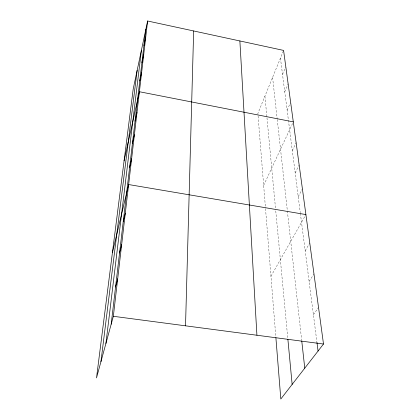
<?xml version="1.0" encoding="UTF-8"?>
<svg xmlns="http://www.w3.org/2000/svg" width="420" height="420" viewBox="0 0 420 420"><rect width="100%" height="100%" fill="white"/><g stroke="black" fill="none" stroke-linecap="round" stroke-linejoin="round"><path stroke-width="0.32" stroke-dasharray="2.1 1.58" d="M283.337 51.004L257.88 113.468L258.032 115.374M282.529 74.471L285.542 67.3M284.755 91.791L288.146 83.979M287.117 110.177L290.388 102.9M263.655 185.372L293.034 122.446M292.31 150.591L296.131 142.737M295.171 172.862L299.166 165.028M298.237 196.707L302.411 188.911M270.958 276.271L305.587 215.124M305.172 250.703L309.776 243.075M309.12 281.416L313.971 273.94M313.399 314.748L318.528 307.471M280.434 58.133L300.29 212.704M300.373 213.344L316.979 342.61M272.585 77.39L277.174 118.839M277.242 119.474L301.686 340.331M264.925 96.175L266.91 117.191M266.973 117.836L275.641 209.659M275.767 210.956L287.816 338.588M258.085 116.009L265.472 207.984M265.524 208.63L275.84 337.034"/><path stroke-width="0.63" d="M185.525 325.82L193.657 30.959M147.609 21L133.208 88.987L96.5 377.937L113.342 316.292L147.609 21L283.579 50.41L323.5 344.027L280.817 399L275.887 337.68M111.184 324.203L145.834 29.353M105.919 343.471L141.435 50.143M100.942 361.673L137.146 70.387M143.939 45.481L145.745 37.054M141.928 62.617L143.761 54.127M139.786 80.855L141.65 72.314M124.079 160.834L139.398 91.728L293.296 121.884M135.051 121.107L136.988 112.502M132.431 143.393L134.405 134.778M129.623 167.328L131.628 158.723M112.429 252.541L128.63 184.543L305.902 214.573M123.218 221.818L125.291 213.339M119.548 253.008L121.658 244.655M115.552 287.007L117.689 278.838M113.342 316.292L323.5 344.027M316.979 342.61L318.061 351.031M301.76 340.977L304.768 368.156M287.879 339.234L292.142 384.41M239.873 40.955L256.925 335.239"/></g></svg>
